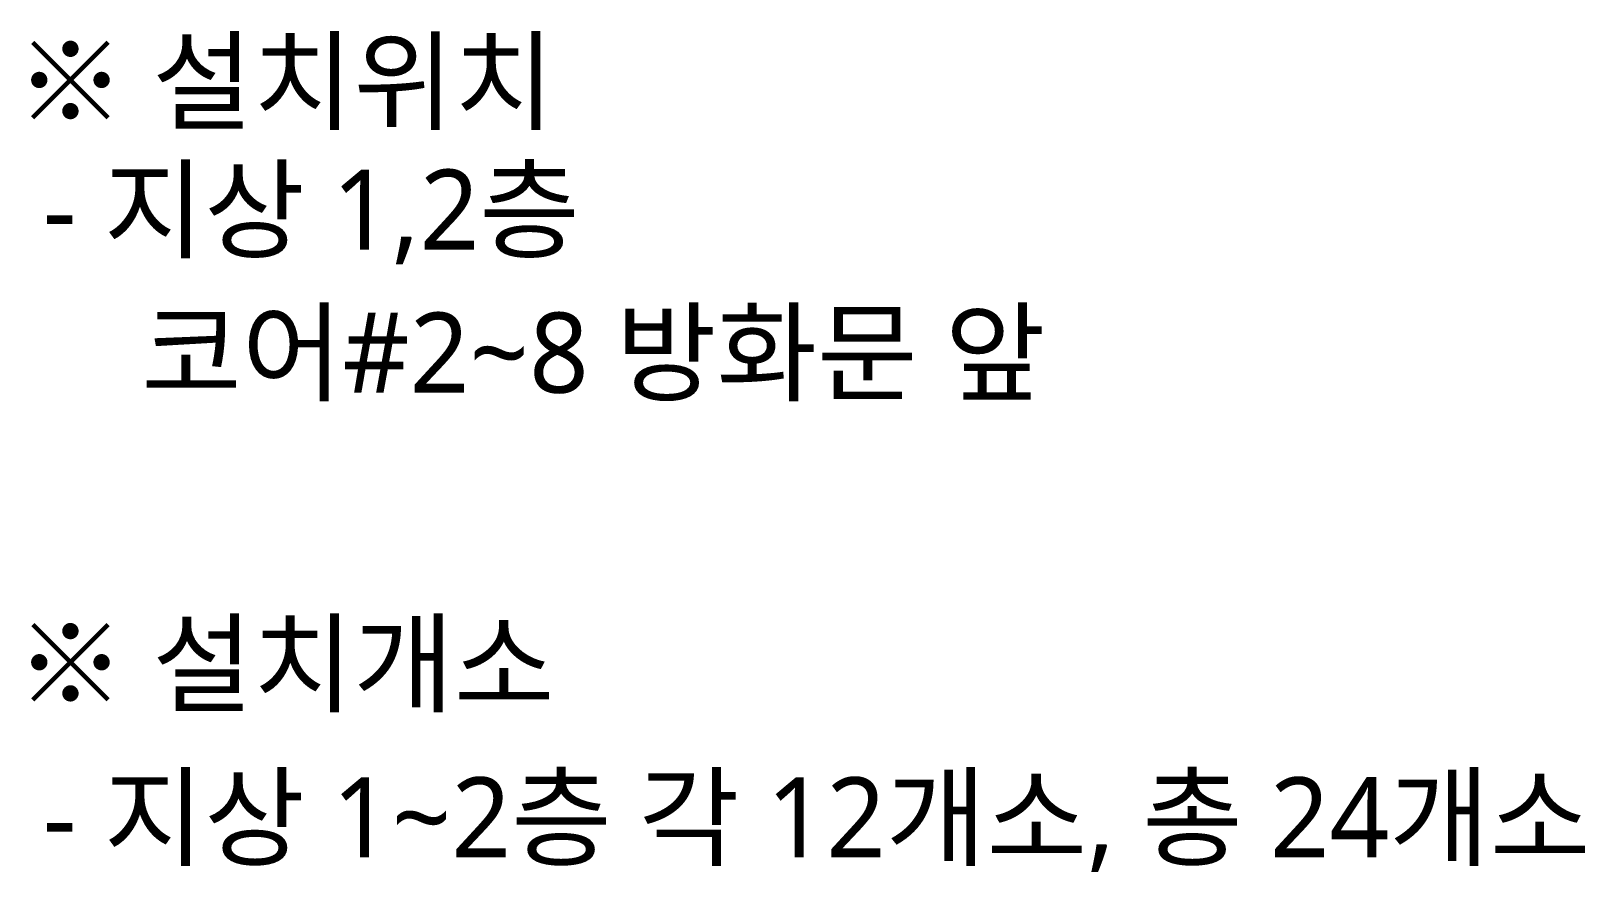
# Model space of a CAD drawing. Header units: millimetres. Extents: x 232323 to 272954, y -5343 to 8721.
# Drawn here: x 252076.1 to 252560.8, y 5102.8 to 5365.2 of the extents above; entities that cross this region are included whole.
import ezdxf

# ---------------------------------------------------------------- set-up
doc = ezdxf.new("R2010")
doc.units = ezdxf.units.MM
doc.header["$MEASUREMENT"] = 0
doc.layers.add('A-MKXX-NAME', color=3, linetype='CONTINUOUS', lineweight=25)
doc.styles.add('맑은고딕', font='malgun.ttf')

msp = doc.modelspace()

# ---------------------------------------------------------------- texts
at = {"layer": 'A-MKXX-NAME', "style": '맑은고딕'}
for s, p in [('※ 설치위치', (252071.32, 5336.96)), (' - 지상 1,2층', (252071.32, 5296.96)), ('코어#2~8 방화문 앞', (252110.43, 5252.34)), ('※ 설치개소', (252071.32, 5155.3)), (' - 지상 1~2층 각 12개소, 총 24개소', (252071.32, 5107.36))]:
    msp.add_text(s, height=25, dxfattribs=at).set_placement(p)

doc.saveas('drawing.dxf')
